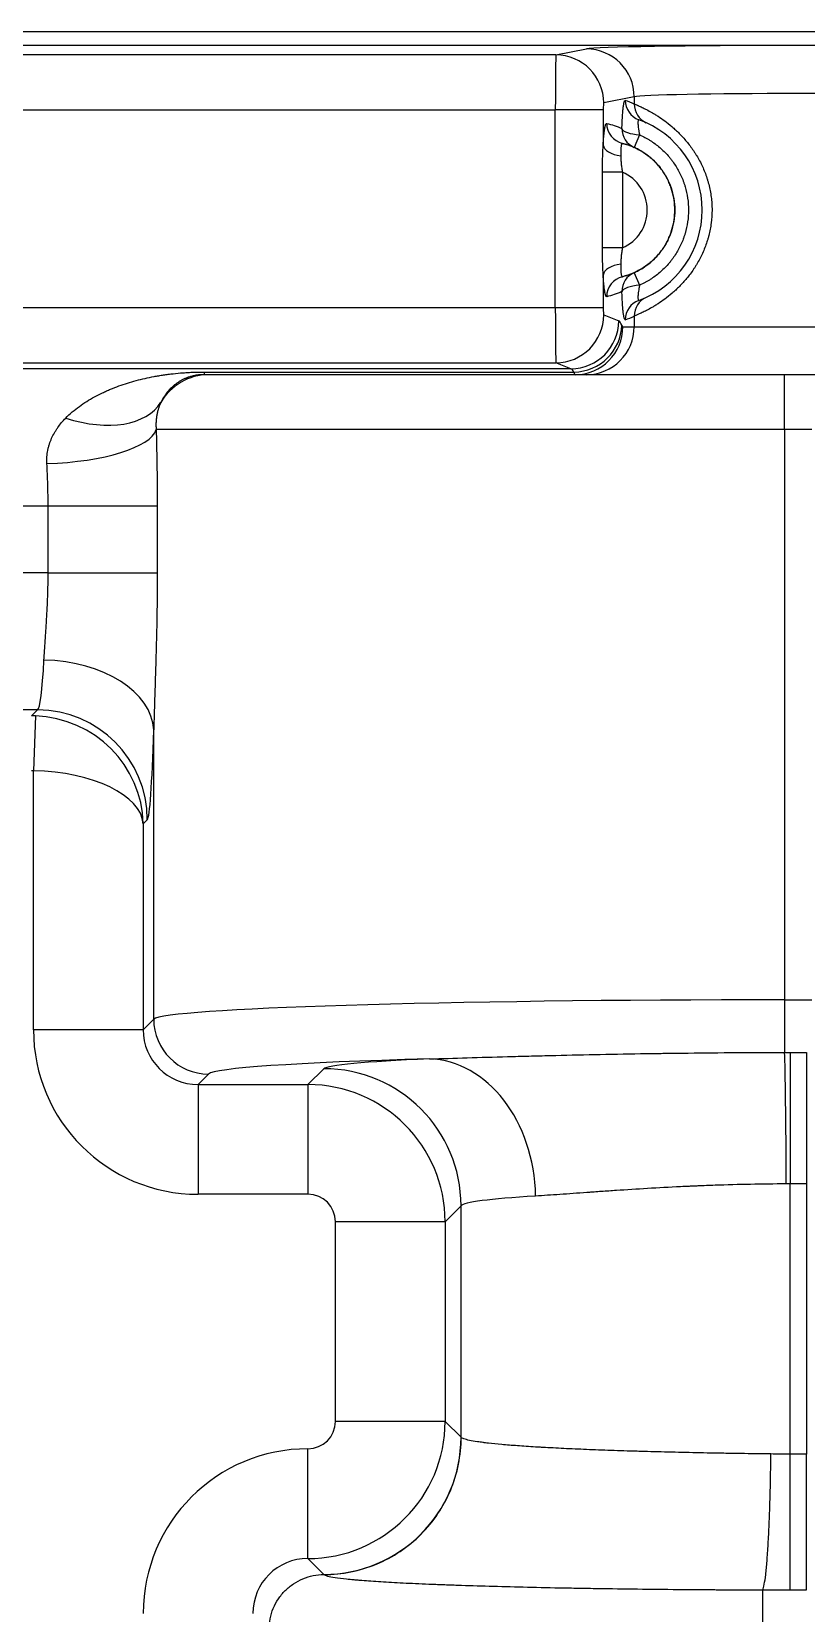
# Model space of a CAD drawing. Header units: millimetres. Extents: x -36 to 4467, y 2 to 3322.
# Drawn here: x 148.6 to 176.9, y 1474.2 to 1531.9 of the extents above; entities that cross this region are included whole.
import ezdxf

# ---------------------------------------------------------------- set-up
doc = ezdxf.new("R2010")
doc.units = ezdxf.units.MM

msp = doc.modelspace()

# ---------------------------------------------------------------- linework, layer by layer
for p, q in [((73.323, 1531.855), (533.822, 1531.855)), ((533.822, 1531.355), (73.323, 1531.355)), ((167.743, 1531.006), (124.604, 1531.006)), ((167.743, 1531.006), (168.852, 1531.227)), ((170.595, 1529.477), (169.486, 1529.256)), ((170.595, 1529.477), (170.595, 1529.219)), ((124.604, 1529.006), (167.721, 1529.006)), ((169.465, 1529.006), (167.721, 1529.006)), ((167.721, 1521.787), (167.721, 1529.006)), ((169.465, 1529.006), (169.465, 1527.723)), ((170.793, 1528.096), (170.589, 1527.639)), ((170.171, 1526.731), (169.436, 1526.731)), ((169.436, 1523.98), (169.436, 1526.731)), ((170.171, 1526.731), (170.171, 1523.98)), ((170.171, 1523.98), (169.436, 1523.98)), ((169.465, 1522.987), (169.465, 1521.787)), ((170.589, 1523.072), (170.793, 1522.615)), ((167.721, 1521.787), (124.604, 1521.787)), ((169.465, 1521.787), (167.721, 1521.787)), ((169.486, 1521.537), (170.032, 1521.319)), ((170.183, 1521.105), (170.595, 1521.105)), ((170.595, 1521.491), (170.595, 1521.105)), ((170.595, 1521.105), (182.55, 1521.105)), ((168.289, 1519.57), (124.331, 1519.57)), ((124.604, 1519.788), (167.742, 1519.788)), ((154.922, 1519.452), (154.922, 1519.355)), ((154.922, 1519.452), (168.397, 1519.452)), ((168.44, 1519.355), (154.922, 1519.355)), ((168.289, 1519.57), (167.742, 1519.788)), ((168.852, 1519.355), (168.44, 1519.355)), ((184.293, 1519.355), (168.852, 1519.355)), ((176.075, 1517.355), (176.075, 1519.355)), ((176.075, 1517.355), (153.179, 1517.355)), ((177.07, 1517.355), (176.075, 1517.355)), ((176.075, 1517.355), (176.075, 1496.579)), ((124.353, 1514.573), (149.243, 1514.573)), ((149.243, 1512.138), (149.243, 1514.573)), ((149.243, 1514.573), (153.218, 1514.573)), ((153.218, 1514.573), (153.218, 1512.138)), ((149.243, 1512.138), (137.119, 1512.138)), ((149.243, 1512.138), (153.218, 1512.138)), ((148.86, 1507.141), (138.462, 1507.141)), ((148.642, 1506.923), (148.86, 1507.141)), ((148.777, 1506.92), (148.71, 1504.923)), ((153.089, 1495.871), (153.089, 1506.41)), ((148.71, 1495.489), (148.71, 1504.923)), ((152.858, 1503.143), (152.707, 1502.993)), ((152.707, 1502.993), (152.707, 1495.489)), ((176.075, 1496.579), (177.07, 1496.579)), ((176.075, 1496.579), (176.075, 1494.662)), ((152.707, 1495.489), (153.089, 1495.871)), ((152.707, 1495.489), (148.71, 1495.489)), ((176.278, 1494.662), (176.867, 1494.662)), ((176.278, 1494.662), (176.278, 1489.871)), ((176.867, 1494.662), (176.867, 1489.871)), ((155.088, 1493.872), (154.706, 1493.49)), ((158.71, 1493.49), (159.289, 1494.068)), ((154.706, 1493.49), (158.71, 1493.49)), ((154.706, 1493.49), (154.706, 1489.493)), ((158.71, 1493.49), (158.71, 1489.493)), ((176.867, 1489.871), (176.278, 1489.871)), ((176.278, 1480.025), (176.278, 1489.871)), ((176.867, 1489.871), (176.867, 1480.025)), ((158.71, 1489.493), (154.706, 1489.493)), ((164.286, 1489.071), (163.707, 1488.493)), ((164.286, 1480.639), (164.286, 1489.071)), ((163.707, 1488.493), (159.71, 1488.493)), ((159.71, 1481.218), (159.71, 1488.493)), ((163.707, 1488.493), (163.707, 1481.218)), ((163.707, 1481.218), (159.71, 1481.218)), ((163.707, 1481.218), (164.286, 1480.639)), ((158.707, 1476.221), (158.71, 1480.218)), ((176.867, 1480.025), (176.278, 1480.025)), ((176.278, 1475.076), (176.278, 1480.025)), ((176.867, 1475.076), (176.867, 1480.025)), ((158.707, 1476.221), (159.286, 1475.642)), ((176.278, 1475.076), (176.867, 1475.076))]:
    msp.add_line(p, q)
for radius, start, end in [(3.5, 289.88559, 70.11441), (1.5, 293.50109, 66.49891)]:
    msp.add_arc((169.573, 1525.355), radius, start, end)
for centre, major_axis, ratio, start_param, end_param in [((176.573, 1531.215), (-7.75, 0), 0.017455, 3.228859, 6.195919), ((167.743, 1529.006), (0, 2), 0.010936, 0.017453, 1.570796), ((167.743, 1529.256), (0.342, -1.716), 0.996044, 1.374629, 2.943904), ((168.852, 1529.477), (0.342, -1.716), 0.996044, 1.374629, 2.943904), ((176.573, 1529.465), (-6, 0), 0.022546, 3.228859, 6.195919), ((169.486, 1529.006), (0, 0.25), 0.087489, 0.017453, 1.570796), ((171.018, 1529.352), (0.255, 0.705), 0.9957, 1.916489, 3.141593), ((168.825, 1525.355), (1.607, 3.934), 1, 6.241428, 6.323913), ((171.343, 1529.219), (0.312, 0.682), 0.995402, 1.998608, 3.141593), ((170.34, 1528.513), (0.177, 0.729), 0.995971, 1.808299, 3.141592), ((170.894, 1528.324), (0.305, 0.685), 0.995446, 1.987977, 3.141592), ((170.894, 1528.324), (-0.75, 0.021), 0.310778, 0.091825, 1.443643), ((170.212, 1527.723), (-0.749, 0.042), 0.536111, 0.103431, 1.458111), ((170.212, 1522.987), (-0.749, -0.042), 0.536111, 4.825074, 6.179754), ((170.34, 1522.197), (0.177, -0.729), 0.995971, 3.141593, 4.474886), ((170.894, 1522.386), (0.305, -0.685), 0.995446, 3.141593, 4.295208), ((170.894, 1522.386), (-0.75, -0.021), 0.310778, 4.839542, 6.19136), ((171.343, 1521.491), (-0.312, 0.682), 0.995402, 0, 1.142985), ((167.743, 1521.787), (0, 2), 0.010936, 1.570796, 3.106686), ((167.742, 1521.537), (0.649, 1.625), 0.995592, 3.522886, 5.090641), ((169.486, 1521.787), (0, 0.25), 0.087489, 1.570796, 3.106686), ((171.018, 1521.359), (0.255, -0.705), 0.9957, 3.141593, 4.366696), ((168.289, 1521.319), (0.649, 1.625), 0.995592, 3.522886, 5.090641), ((168.397, 1521.16), (1.63, 0.637), 0.972287, 4.349421, 5.901168), ((168.44, 1521.105), (0, 1.75), 0.996195, 3.141593, 4.712389), ((168.852, 1521.105), (0, -1.75), 0.996195, 0, 1.570796), ((170.011, 1514.573), (0, 6.75), 0.087489, 6.062848, 6.248279), ((170.183, 1523.355), (0, 2.25), 0.087489, 2.921255, 3.141593), ((168.825, 1525.355), (3.935, 1.607), 1, 4.67175, 4.754235), ((155.088, 1517.355), (0, 2), 0.999391, 0, 1.051342), ((168.268, 1514.573), (0, 5), 0.11811, 6.062848, 6.248279), ((168.44, 1523.355), (0, 4), 0.049212, 2.921255, 3.141593), ((149.883, 1520.334), (-3.515, 1.909), 0.590733, 1.881245, 3.104036), ((149.197, 1517.355), (-3.998, -0.124), 0.309023, 1.561232, 3.041768), ((148.849, 1512.138), (0, 5), 0.062857, 3.176499, 4.022576), ((149.092, 1506.41), (-3.998, 0.115), 0.636236, 3.186844, 4.730717), ((148.86, 1503.143), (-2.828, 2.828), 0.998783, 3.9276, 5.497178), ((148.64, 1502.923), (1.774, 3.585), 0.999999, 0.425152, 0.458841), ((148.71, 1502.993), (-3.688, 1.584), 0.97539, 3.55629, 5.09218), ((152.847, 1512.138), (0, 9), 0.034921, 3.176499, 4.022576), ((148.64, 1502.923), (-1.416, -1.416), 0.998783, 3.892693, 3.926382), ((148.71, 1502.993), (-4, 0.088), 0.482382, 3.187094, 4.722984), ((176.075, 1495.845), (-23, 0), 0.031884, 4.712389, 6.248279), ((155.088, 1495.871), (1.414, -1.414), 0.998783, 3.9276, 5.497178), ((154.713, 1495.496), (4.248, 4.248), 0.998783, 2.356803, 3.926382), ((154.713, 1495.496), (1.423, 1.423), 0.993946, 2.356803, 3.926382), ((176.075, 1489.87), (-0.018, 5), 0.01193, 4.712347, 5.993593), ((176.075, 1493.847), (-21, 0), 0.034921, 5.376126, 6.248279), ((176.278, 1494.048), (-17, 0), 0.034921, 5.595869, 6.248279), ((159.289, 1489.071), (-3.536, 3.536), 0.998783, 3.9276, 5.497178), ((163.138, 1489.427), (-0.213, 4.995), 0.77267, 4.679529, 6.228181), ((158.709, 1488.492), (-3.536, 3.536), 0.99927, 3.9276, 5.497178), ((158.709, 1488.492), (-0.708, -0.708), 0.998783, 2.356803, 3.926382), ((176.278, 1489.051), (-12, 0), 0.049471, 5.595869, 6.248279), ((158.709, 1481.219), (3.536, 3.536), 0.99927, 3.926991, 5.497178), ((158.709, 1481.219), (0.708, -0.708), 0.998783, 5.497787, 7.067974), ((159.289, 1480.639), (-3.536, -3.536), 0.998783, 0.785398, 2.355586), ((158.713, 1474.214), (4.248, -4.248), 0.998783, 2.356195, 3.926382), ((158.713, 1474.214), (-1.423, 1.423), 0.993946, 5.497787, 7.067974)]:
    msp.add_ellipse(centre, major_axis=major_axis, ratio=ratio, start_param=start_param, end_param=end_param)
for points, knots in [([(170.147, 1528.324), (170.149, 1528.399), (170.152, 1528.472), (170.157, 1528.577), (170.158, 1528.612), (170.161, 1528.662), (170.162, 1528.679), (170.164, 1528.712), (170.165, 1528.728), (170.17, 1528.808), (170.174, 1528.868), (170.181, 1528.951), (170.184, 1528.978), (170.187, 1529.016), (170.189, 1529.029), (170.191, 1529.053), (170.193, 1529.065), (170.195, 1529.089), (170.197, 1529.1), (170.2, 1529.122), (170.201, 1529.133), (170.206, 1529.164), (170.209, 1529.183), (170.218, 1529.236), (170.224, 1529.265), (170.232, 1529.294), (170.234, 1529.3), (170.237, 1529.31), (170.239, 1529.315), (170.244, 1529.328), (170.247, 1529.334), (170.257, 1529.35), (170.264, 1529.354), (170.271, 1529.352)], [0, 0, 0, 0, 0.125, 0.125, 0.1875, 0.1875, 0.21875, 0.21875, 0.25, 0.25, 0.375, 0.375, 0.4375, 0.4375, 0.46875, 0.46875, 0.5, 0.5, 0.53125, 0.53125, 0.5625, 0.5625, 0.625, 0.625, 0.75, 0.75, 0.78125, 0.78125, 0.8125, 0.8125, 0.875, 0.875, 1, 1, 1, 1]), ([(170.595, 1529.219), (170.609, 1529.214), (170.629, 1529.206), (170.668, 1529.189), (170.683, 1529.183), (170.707, 1529.173), (170.715, 1529.169), (170.733, 1529.162), (170.742, 1529.158), (170.79, 1529.137), (170.834, 1529.117), (170.932, 1529.07), (170.987, 1529.044), (171.106, 1528.982), (171.171, 1528.947), (171.275, 1528.887), (171.311, 1528.866), (171.367, 1528.831), (171.386, 1528.82), (171.425, 1528.796), (171.444, 1528.783), (171.542, 1528.72), (171.624, 1528.663), (171.793, 1528.538), (171.88, 1528.47), (172.012, 1528.356), (172.057, 1528.317), (172.125, 1528.254), (172.147, 1528.233), (172.192, 1528.189), (172.305, 1528.078), (172.416, 1527.958), (172.588, 1527.75), (172.672, 1527.639), (172.772, 1527.491), (172.792, 1527.461), (172.831, 1527.4), (172.85, 1527.368), (172.908, 1527.274), (172.944, 1527.209), (173.049, 1527.012), (173.112, 1526.875), (173.195, 1526.663), (173.221, 1526.591), (173.257, 1526.48), (173.268, 1526.443), (173.29, 1526.368), (173.3, 1526.331), (173.349, 1526.14), (173.379, 1525.986), (173.404, 1525.79), (173.409, 1525.75), (173.416, 1525.671), (173.42, 1525.632), (173.427, 1525.513), (173.43, 1525.434), (173.43, 1525.197), (173.42, 1525.041), (173.38, 1524.731), (173.351, 1524.577), (173.302, 1524.387), (173.292, 1524.349), (173.27, 1524.274), (173.236, 1524.163), (173.197, 1524.055), (173.115, 1523.842), (173.052, 1523.706), (172.948, 1523.509), (172.912, 1523.444), (172.855, 1523.35), (172.836, 1523.318), (172.796, 1523.257), (172.777, 1523.226), (172.676, 1523.078), (172.592, 1522.966), (172.42, 1522.758), (172.331, 1522.661), (172.219, 1522.548), (172.197, 1522.526), (172.152, 1522.482), (172.129, 1522.461), (172.062, 1522.398), (172.017, 1522.358), (171.884, 1522.244), (171.797, 1522.175), (171.628, 1522.05), (171.546, 1521.993), (171.447, 1521.929), (171.427, 1521.917), (171.389, 1521.893), (171.332, 1521.858), (171.278, 1521.826), (171.173, 1521.765), (171.108, 1521.73), (171.018, 1521.683), (170.989, 1521.668), (170.934, 1521.641), (170.907, 1521.629), (170.833, 1521.593), (170.789, 1521.573), (170.713, 1521.54), (170.681, 1521.527), (170.629, 1521.505), (170.609, 1521.497), (170.595, 1521.491)], [0, 0, 0, 0, 0.03125, 0.03125, 0.046875, 0.046875, 0.054687, 0.054687, 0.0625, 0.0625, 0.09375, 0.09375, 0.125, 0.125, 0.15625, 0.15625, 0.171875, 0.171875, 0.179687, 0.179687, 0.1875, 0.1875, 0.21875, 0.21875, 0.25, 0.25, 0.265625, 0.265625, 0.273438, 0.273438, 0.28125, 0.3125, 0.3125, 0.34375, 0.34375, 0.351563, 0.351563, 0.359375, 0.359375, 0.375, 0.375, 0.40625, 0.40625, 0.421875, 0.421875, 0.429688, 0.429688, 0.4375, 0.4375, 0.46875, 0.46875, 0.476563, 0.476563, 0.484375, 0.484375, 0.5, 0.5, 0.53125, 0.53125, 0.5625, 0.5625, 0.570313, 0.570313, 0.578125, 0.59375, 0.59375, 0.625, 0.625, 0.640625, 0.640625, 0.648438, 0.648438, 0.65625, 0.65625, 0.6875, 0.6875, 0.71875, 0.71875, 0.726563, 0.726563, 0.734375, 0.734375, 0.75, 0.75, 0.78125, 0.78125, 0.8125, 0.8125, 0.820313, 0.820313, 0.828125, 0.84375, 0.84375, 0.875, 0.875, 0.890625, 0.890625, 0.90625, 0.90625, 0.9375, 0.9375, 0.96875, 0.96875, 1, 1, 1, 1]), ([(169.465, 1527.723), (169.468, 1527.785), (169.472, 1527.844), (169.478, 1527.929), (169.48, 1527.956), (169.484, 1528.009), (169.487, 1528.034), (169.494, 1528.109), (169.499, 1528.155), (169.505, 1528.208), (169.506, 1528.218), (169.509, 1528.239), (169.513, 1528.268), (169.517, 1528.295), (169.525, 1528.347), (169.531, 1528.377), (169.54, 1528.415), (169.543, 1528.427), (169.549, 1528.449), (169.552, 1528.458), (169.561, 1528.484), (169.574, 1528.509), (169.587, 1528.515), (169.593, 1528.513)], [0, 0, 0, 0, 0.125, 0.125, 0.1875, 0.1875, 0.25, 0.25, 0.375, 0.375, 0.40625, 0.40625, 0.4375, 0.5, 0.5, 0.625, 0.625, 0.6875, 0.6875, 0.75, 0.75, 0.875, 1, 1, 1, 1]), ([(169.593, 1528.513), (169.685, 1528.491), (169.778, 1528.464), (169.963, 1528.402), (170.055, 1528.366), (170.147, 1528.324)], [0, 0, 0, 0, 0.5, 0.5, 1, 1, 1, 1]), ([(170.763, 1528.647), (170.757, 1528.649), (170.752, 1528.647), (170.746, 1528.639), (170.744, 1528.635), (170.74, 1528.626), (170.738, 1528.621), (170.734, 1528.602), (170.733, 1528.585), (170.731, 1528.556), (170.731, 1528.545), (170.731, 1528.522), (170.731, 1528.51), (170.733, 1528.471), (170.735, 1528.443), (170.741, 1528.382), (170.745, 1528.35), (170.753, 1528.298), (170.756, 1528.281), (170.762, 1528.245), (170.765, 1528.227), (170.776, 1528.172), (170.784, 1528.134), (170.793, 1528.096)], [0, 0, 0, 0, 0.125, 0.125, 0.1875, 0.1875, 0.25, 0.25, 0.375, 0.375, 0.4375, 0.4375, 0.5, 0.5, 0.625, 0.625, 0.75, 0.75, 0.8125, 0.8125, 0.875, 0.875, 1, 1, 1, 1]), ([(170.793, 1528.096), (170.859, 1528.066), (170.924, 1528.035), (171.02, 1527.983), (171.052, 1527.966), (171.114, 1527.929), (171.145, 1527.91), (171.299, 1527.813), (171.414, 1527.728), (171.632, 1527.542), (171.734, 1527.441), (171.853, 1527.305), (171.876, 1527.278), (171.922, 1527.221), (171.944, 1527.193), (172.01, 1527.106), (172.051, 1527.047), (172.168, 1526.867), (172.237, 1526.741), (172.327, 1526.546), (172.355, 1526.479), (172.393, 1526.378), (172.405, 1526.344), (172.428, 1526.275), (172.439, 1526.24), (172.49, 1526.068), (172.521, 1525.928), (172.562, 1525.644), (172.573, 1525.501), (172.573, 1525.21), (172.562, 1525.067), (172.521, 1524.783), (172.49, 1524.643), (172.439, 1524.47), (172.428, 1524.436), (172.405, 1524.367), (172.393, 1524.333), (172.355, 1524.231), (172.327, 1524.165), (172.237, 1523.969), (172.168, 1523.844), (172.051, 1523.663), (172.01, 1523.604), (171.944, 1523.518), (171.922, 1523.489), (171.876, 1523.433), (171.853, 1523.405), (171.734, 1523.27), (171.632, 1523.169), (171.414, 1522.983), (171.299, 1522.897), (171.145, 1522.8), (171.114, 1522.782), (171.052, 1522.745), (170.957, 1522.692), (170.859, 1522.644), (170.793, 1522.615)], [0, 0, 0, 0, 0.03125, 0.03125, 0.046875, 0.046875, 0.0625, 0.0625, 0.125, 0.125, 0.1875, 0.1875, 0.203125, 0.203125, 0.21875, 0.21875, 0.25, 0.25, 0.3125, 0.3125, 0.34375, 0.34375, 0.359375, 0.359375, 0.375, 0.375, 0.4375, 0.4375, 0.5, 0.5, 0.5625, 0.5625, 0.625, 0.625, 0.640625, 0.640625, 0.65625, 0.65625, 0.6875, 0.6875, 0.75, 0.75, 0.78125, 0.78125, 0.796875, 0.796875, 0.8125, 0.8125, 0.875, 0.875, 0.9375, 0.9375, 0.953125, 0.953125, 0.96875, 1, 1, 1, 1]), ([(169.436, 1526.731), (169.436, 1526.816), (169.437, 1526.901), (169.439, 1527.028), (169.44, 1527.07), (169.442, 1527.154), (169.443, 1527.196), (169.448, 1527.321), (169.451, 1527.404), (169.458, 1527.566), (169.462, 1527.646), (169.465, 1527.723)], [0, 0, 0, 0, 0.25, 0.25, 0.375, 0.375, 0.5, 0.5, 0.75, 0.75, 1, 1, 1, 1]), ([(170.163, 1527.785), (170.158, 1527.786), (170.149, 1527.783), (170.14, 1527.769), (170.134, 1527.754), (170.132, 1527.749), (170.129, 1527.736), (170.127, 1527.73), (170.122, 1527.707), (170.119, 1527.69), (170.115, 1527.661), (170.114, 1527.65), (170.111, 1527.628), (170.11, 1527.616), (170.107, 1527.579), (170.106, 1527.552), (170.104, 1527.509), (170.104, 1527.494), (170.104, 1527.464), (170.103, 1527.448), (170.103, 1527.399), (170.104, 1527.365), (170.105, 1527.329)], [0, 0, 0, 0, 0.125, 0.25, 0.25, 0.3125, 0.3125, 0.375, 0.375, 0.5, 0.5, 0.5625, 0.5625, 0.625, 0.625, 0.75, 0.75, 0.8125, 0.8125, 0.875, 0.875, 1, 1, 1, 1]), ([(170.105, 1527.329), (170.107, 1527.284), (170.108, 1527.238), (170.112, 1527.165), (170.113, 1527.14), (170.116, 1527.091), (170.12, 1527.04), (170.125, 1526.989), (170.132, 1526.937), (170.135, 1526.911), (170.148, 1526.834), (170.158, 1526.782), (170.171, 1526.731)], [0, 0, 0, 0, 0.25, 0.25, 0.375, 0.375, 0.5, 0.625, 0.625, 0.75, 0.75, 1, 1, 1, 1]), ([(170.589, 1527.639), (170.572, 1527.647), (170.554, 1527.655), (170.518, 1527.67), (170.501, 1527.677), (170.447, 1527.698), (170.412, 1527.711), (170.305, 1527.747), (170.234, 1527.767), (170.163, 1527.785)], [0, 0, 0, 0, 0.125, 0.125, 0.25, 0.25, 0.5, 0.5, 1, 1, 1, 1]), ([(170.163, 1527.785), (170.298, 1527.752), (170.43, 1527.708), (170.685, 1527.598), (170.808, 1527.533), (171.042, 1527.383), (171.152, 1527.298), (171.279, 1527.183), (171.303, 1527.16), (171.326, 1527.137)], [0, 0, 0, 0, 0.309023, 0.309023, 0.618045, 0.618045, 0.927068, 0.927068, 1, 1, 1, 1]), ([(170.589, 1523.072), (170.645, 1523.096), (170.699, 1523.123), (170.779, 1523.165), (170.805, 1523.18), (170.857, 1523.211), (170.883, 1523.226), (171.011, 1523.307), (171.107, 1523.378), (171.289, 1523.533), (171.374, 1523.617), (171.473, 1523.73), (171.492, 1523.753), (171.53, 1523.8), (171.549, 1523.824), (171.603, 1523.896), (171.638, 1523.945), (171.735, 1524.096), (171.793, 1524.2), (171.868, 1524.363), (171.891, 1524.419), (171.923, 1524.503), (171.933, 1524.532), (171.952, 1524.589), (171.961, 1524.618), (172.004, 1524.762), (172.03, 1524.879), (172.064, 1525.115), (172.073, 1525.234), (172.073, 1525.476), (172.064, 1525.596), (172.03, 1525.832), (172.004, 1525.949), (171.961, 1526.093), (171.952, 1526.122), (171.933, 1526.179), (171.923, 1526.207), (171.891, 1526.292), (171.868, 1526.347), (171.793, 1526.51), (171.735, 1526.615), (171.638, 1526.765), (171.603, 1526.815), (171.549, 1526.887), (171.53, 1526.91), (171.492, 1526.957), (171.473, 1526.98), (171.374, 1527.093), (171.289, 1527.177), (171.107, 1527.332), (171.011, 1527.404), (170.883, 1527.485), (170.857, 1527.5), (170.805, 1527.531), (170.726, 1527.575), (170.645, 1527.615), (170.589, 1527.639)], [0, 0, 0, 0, 0.03125, 0.03125, 0.046875, 0.046875, 0.0625, 0.0625, 0.125, 0.125, 0.1875, 0.1875, 0.203125, 0.203125, 0.21875, 0.21875, 0.25, 0.25, 0.3125, 0.3125, 0.34375, 0.34375, 0.359375, 0.359375, 0.375, 0.375, 0.4375, 0.4375, 0.5, 0.5, 0.5625, 0.5625, 0.625, 0.625, 0.640625, 0.640625, 0.65625, 0.65625, 0.6875, 0.6875, 0.75, 0.75, 0.78125, 0.78125, 0.796875, 0.796875, 0.8125, 0.8125, 0.875, 0.875, 0.9375, 0.9375, 0.953125, 0.953125, 0.96875, 1, 1, 1, 1]), ([(171.326, 1527.137), (171.402, 1527.063), (171.472, 1526.984), (171.624, 1526.791), (171.7, 1526.675), (171.833, 1526.431), (171.89, 1526.304), (171.981, 1526.042), (172.015, 1525.907), (172.061, 1525.633), (172.073, 1525.494), (172.073, 1525.217), (172.061, 1525.078), (172.015, 1524.804), (171.981, 1524.669), (171.89, 1524.407), (171.833, 1524.279), (171.7, 1524.036), (171.624, 1523.92), (171.506, 1523.769), (171.472, 1523.729), (171.437, 1523.69)], [0, 0, 0, 0, 0.083589, 0.083589, 0.192999, 0.192999, 0.302408, 0.302408, 0.411817, 0.411817, 0.521226, 0.521226, 0.630636, 0.630636, 0.740045, 0.740045, 0.849454, 0.849454, 0.958863, 0.958863, 1, 1, 1, 1]), ([(169.465, 1522.987), (169.462, 1523.065), (169.458, 1523.145), (169.451, 1523.306), (169.448, 1523.388), (169.443, 1523.513), (169.442, 1523.555), (169.44, 1523.64), (169.439, 1523.682), (169.437, 1523.809), (169.436, 1523.894), (169.436, 1523.98)], [0, 0, 0, 0, 0.25, 0.25, 0.5, 0.5, 0.625, 0.625, 0.75, 0.75, 1, 1, 1, 1]), ([(170.171, 1523.98), (170.158, 1523.928), (170.148, 1523.876), (170.135, 1523.798), (170.131, 1523.772), (170.125, 1523.72), (170.122, 1523.695), (170.116, 1523.619), (170.113, 1523.569), (170.108, 1523.473), (170.107, 1523.427), (170.105, 1523.382)], [0, 0, 0, 0, 0.25, 0.25, 0.375, 0.375, 0.5, 0.5, 0.75, 0.75, 1, 1, 1, 1]), ([(170.105, 1523.382), (170.105, 1523.364), (170.104, 1523.346), (170.104, 1523.312), (170.103, 1523.295), (170.103, 1523.247), (170.104, 1523.217), (170.105, 1523.174), (170.106, 1523.16), (170.107, 1523.133), (170.108, 1523.12), (170.111, 1523.083), (170.116, 1523.038), (170.122, 1523.004), (170.127, 1522.981), (170.129, 1522.975), (170.132, 1522.962), (170.134, 1522.957), (170.14, 1522.942), (170.149, 1522.928), (170.158, 1522.925), (170.163, 1522.926)], [0, 0, 0, 0, 0.0625, 0.0625, 0.125, 0.125, 0.25, 0.25, 0.3125, 0.3125, 0.375, 0.375, 0.5, 0.625, 0.625, 0.6875, 0.6875, 0.75, 0.75, 0.875, 1, 1, 1, 1]), ([(171.437, 1523.69), (171.38, 1523.626), (171.319, 1523.564), (171.152, 1523.413), (171.042, 1523.328), (170.808, 1523.178), (170.685, 1523.112), (170.43, 1523.003), (170.298, 1522.959), (170.163, 1522.926)], [0, 0, 0, 0, 0.172188, 0.172188, 0.448125, 0.448125, 0.724063, 0.724063, 1, 1, 1, 1]), ([(169.593, 1522.197), (169.587, 1522.196), (169.574, 1522.202), (169.561, 1522.227), (169.554, 1522.248), (169.552, 1522.253), (169.549, 1522.263), (169.547, 1522.268), (169.543, 1522.284), (169.54, 1522.296), (169.531, 1522.335), (169.52, 1522.395), (169.509, 1522.472), (169.501, 1522.536), (169.498, 1522.558), (169.494, 1522.604), (169.491, 1522.628), (169.484, 1522.703), (169.475, 1522.808), (169.468, 1522.925), (169.465, 1522.987)], [0, 0, 0, 0, 0.125, 0.25, 0.25, 0.28125, 0.28125, 0.3125, 0.3125, 0.375, 0.375, 0.5, 0.625, 0.625, 0.6875, 0.6875, 0.75, 0.75, 0.875, 1, 1, 1, 1]), ([(170.163, 1522.926), (170.234, 1522.943), (170.305, 1522.964), (170.412, 1523), (170.447, 1523.013), (170.501, 1523.034), (170.518, 1523.041), (170.554, 1523.056), (170.572, 1523.064), (170.589, 1523.072)], [0, 0, 0, 0, 0.5, 0.5, 0.75, 0.75, 0.875, 0.875, 1, 1, 1, 1]), ([(170.147, 1522.386), (170.055, 1522.345), (169.963, 1522.309), (169.778, 1522.247), (169.685, 1522.22), (169.593, 1522.197)], [0, 0, 0, 0, 0.5, 0.5, 1, 1, 1, 1]), ([(170.271, 1521.359), (170.264, 1521.356), (170.25, 1521.365), (170.237, 1521.398), (170.227, 1521.434), (170.224, 1521.447), (170.218, 1521.476), (170.215, 1521.493), (170.205, 1521.546), (170.2, 1521.587), (170.193, 1521.645), (170.191, 1521.657), (170.189, 1521.682), (170.185, 1521.72), (170.181, 1521.76), (170.177, 1521.803), (170.176, 1521.817), (170.174, 1521.846), (170.173, 1521.861), (170.169, 1521.907), (170.167, 1521.938), (170.162, 1522.033), (170.158, 1522.1), (170.152, 1522.239), (170.149, 1522.311), (170.147, 1522.386)], [0, 0, 0, 0, 0.125, 0.25, 0.25, 0.3125, 0.3125, 0.375, 0.375, 0.5, 0.5, 0.53125, 0.53125, 0.5625, 0.625, 0.625, 0.65625, 0.65625, 0.6875, 0.6875, 0.75, 0.75, 0.875, 0.875, 1, 1, 1, 1]), ([(170.793, 1522.615), (170.788, 1522.596), (170.784, 1522.576), (170.776, 1522.539), (170.772, 1522.52), (170.762, 1522.466), (170.756, 1522.431), (170.748, 1522.38), (170.746, 1522.363), (170.741, 1522.33), (170.74, 1522.314), (170.735, 1522.268), (170.733, 1522.239), (170.731, 1522.2), (170.731, 1522.188), (170.731, 1522.165), (170.731, 1522.155), (170.733, 1522.126), (170.734, 1522.109), (170.738, 1522.09), (170.74, 1522.084), (170.744, 1522.075), (170.746, 1522.072), (170.752, 1522.064), (170.757, 1522.062), (170.763, 1522.064)], [0, 0, 0, 0, 0.0625, 0.0625, 0.125, 0.125, 0.25, 0.25, 0.3125, 0.3125, 0.375, 0.375, 0.5, 0.5, 0.5625, 0.5625, 0.625, 0.625, 0.75, 0.75, 0.8125, 0.8125, 0.875, 0.875, 1, 1, 1, 1]), ([(149.883, 1517.773), (149.961, 1517.853), (150.041, 1517.928), (150.208, 1518.07), (150.293, 1518.137), (150.468, 1518.264), (150.558, 1518.325), (150.741, 1518.44), (150.834, 1518.494), (151.024, 1518.598), (151.121, 1518.647), (151.268, 1518.717), (151.318, 1518.74), (151.417, 1518.784), (151.467, 1518.806), (151.72, 1518.911), (151.925, 1518.984), (152.239, 1519.083), (152.344, 1519.113), (152.558, 1519.17), (152.666, 1519.197), (152.884, 1519.246), (152.994, 1519.269), (153.162, 1519.3), (153.219, 1519.31), (153.332, 1519.329), (153.39, 1519.338), (153.505, 1519.355), (153.563, 1519.363), (153.68, 1519.378), (153.739, 1519.385), (153.918, 1519.405), (154.039, 1519.416), (154.223, 1519.429), (154.285, 1519.433), (154.379, 1519.438), (154.411, 1519.44), (154.474, 1519.443), (154.506, 1519.444), (154.665, 1519.45), (154.793, 1519.452), (154.922, 1519.452)], [0, 0, 0, 0, 0.0625, 0.0625, 0.125, 0.125, 0.1875, 0.1875, 0.25, 0.25, 0.3125, 0.3125, 0.34375, 0.34375, 0.375, 0.375, 0.5, 0.5, 0.5625, 0.5625, 0.625, 0.625, 0.6875, 0.6875, 0.71875, 0.71875, 0.75, 0.75, 0.78125, 0.78125, 0.8125, 0.8125, 0.875, 0.875, 0.90625, 0.90625, 0.921875, 0.921875, 0.9375, 0.9375, 1, 1, 1, 1]), ([(154.922, 1519.355), (154.908, 1519.355), (154.894, 1519.355), (154.874, 1519.355), (154.867, 1519.355), (154.854, 1519.354), (154.847, 1519.354), (154.828, 1519.353), (154.816, 1519.353), (154.794, 1519.351), (154.783, 1519.35), (154.763, 1519.349), (154.753, 1519.348), (154.735, 1519.346), (154.726, 1519.345), (154.7, 1519.343), (154.685, 1519.341), (154.655, 1519.337), (154.642, 1519.335), (154.615, 1519.33), (154.603, 1519.328), (154.566, 1519.321), (154.543, 1519.316), (154.5, 1519.306), (154.479, 1519.301), (154.44, 1519.29), (154.421, 1519.285), (154.365, 1519.268), (154.33, 1519.255), (154.263, 1519.229), (154.231, 1519.215), (154.167, 1519.186), (154.137, 1519.17), (154.077, 1519.137), (154.047, 1519.12), (153.99, 1519.084), (153.961, 1519.065), (153.878, 1519.005), (153.824, 1518.962), (153.72, 1518.866), (153.669, 1518.814), (153.572, 1518.701), (153.525, 1518.639), (153.436, 1518.504), (153.393, 1518.43), (153.353, 1518.348)], [0, 0, 0, 0, 0.007813, 0.007813, 0.011719, 0.011719, 0.015625, 0.015625, 0.023438, 0.023438, 0.03125, 0.03125, 0.039063, 0.039063, 0.046875, 0.046875, 0.0625, 0.0625, 0.078125, 0.078125, 0.09375, 0.09375, 0.125, 0.125, 0.15625, 0.15625, 0.1875, 0.1875, 0.25, 0.25, 0.3125, 0.3125, 0.375, 0.375, 0.4375, 0.4375, 0.5, 0.5, 0.625, 0.625, 0.75, 0.75, 0.875, 0.875, 1, 1, 1, 1]), ([(153.353, 1518.348), (153.323, 1518.288), (153.296, 1518.224), (153.26, 1518.119), (153.249, 1518.083), (153.228, 1518.008), (153.219, 1517.969), (153.203, 1517.888), (153.196, 1517.846), (153.184, 1517.758), (153.179, 1517.713), (153.173, 1517.618), (153.172, 1517.569), (153.172, 1517.491), (153.173, 1517.465), (153.175, 1517.411), (153.177, 1517.383), (153.179, 1517.355)], [0, 0, 0, 0, 0.25, 0.25, 0.375, 0.375, 0.5, 0.5, 0.625, 0.625, 0.75, 0.75, 0.875, 0.875, 0.9375, 0.9375, 1, 1, 1, 1]), ([(149.197, 1516.119), (149.192, 1516.201), (149.193, 1516.282), (149.204, 1516.441), (149.215, 1516.52), (149.237, 1516.635), (149.25, 1516.692), (149.266, 1516.749), (149.277, 1516.786), (149.283, 1516.805), (149.312, 1516.898), (149.34, 1516.97), (149.402, 1517.109), (149.437, 1517.176), (149.494, 1517.274), (149.513, 1517.306), (149.554, 1517.37), (149.575, 1517.401), (149.683, 1517.554), (149.779, 1517.667), (149.883, 1517.773)], [0, 0, 0, 0, 0.125, 0.125, 0.25, 0.25, 0.3125, 0.34375, 0.34375, 0.375, 0.375, 0.5, 0.5, 0.625, 0.625, 0.6875, 0.6875, 0.75, 0.75, 1, 1, 1, 1]), ([(153.179, 1517.355), (153.185, 1517.128), (153.19, 1516.899), (153.2, 1516.44), (153.208, 1515.978), (153.216, 1515.279), (153.218, 1514.809), (153.218, 1514.573)], [0, 0, 0, 0, 0.25, 0.25, 0.5, 0.75, 1, 1, 1, 1]), ([(149.092, 1508.956), (149.098, 1509.068), (149.105, 1509.183), (149.12, 1509.419), (149.128, 1509.541), (149.146, 1509.789), (149.155, 1509.917), (149.168, 1510.112), (149.174, 1510.211), (149.18, 1510.312), (149.185, 1510.38), (149.187, 1510.414), (149.197, 1510.584), (149.204, 1510.722), (149.218, 1510.999), (149.229, 1511.278), (149.236, 1511.562), (149.241, 1511.848), (149.243, 1511.992), (149.243, 1512.138)], [0, 0, 0, 0, 0.125, 0.125, 0.25, 0.25, 0.375, 0.375, 0.4375, 0.46875, 0.46875, 0.5, 0.5, 0.625, 0.625, 0.75, 0.875, 0.875, 1, 1, 1, 1]), ([(153.218, 1512.138), (153.218, 1512.074), (153.218, 1512.01), (153.218, 1511.883), (153.217, 1511.692), (153.216, 1511.501), (153.213, 1511.122), (153.207, 1510.619), (153.197, 1510.122), (153.186, 1509.628), (153.18, 1509.382), (153.171, 1509.077), (153.17, 1509.016), (153.166, 1508.895), (153.161, 1508.714), (153.155, 1508.535), (153.144, 1508.181), (153.136, 1507.949), (153.122, 1507.494), (153.114, 1507.271), (153.101, 1506.833), (153.095, 1506.619), (153.089, 1506.41)], [0, 0, 0, 0, 0.03125, 0.03125, 0.0625, 0.125, 0.125, 0.25, 0.375, 0.375, 0.5, 0.5, 0.53125, 0.53125, 0.5625, 0.625, 0.625, 0.75, 0.75, 0.875, 0.875, 1, 1, 1, 1]), ([(163.138, 1494.424), (163.581, 1494.438), (164.04, 1494.452), (164.988, 1494.48), (165.478, 1494.495), (166.11, 1494.512), (166.237, 1494.515), (166.494, 1494.522), (166.623, 1494.526), (167.012, 1494.536), (167.274, 1494.542), (168.066, 1494.561), (168.605, 1494.574), (169.702, 1494.596), (170.26, 1494.607), (170.971, 1494.618), (171.114, 1494.62), (171.329, 1494.624), (171.401, 1494.625), (171.545, 1494.627), (171.905, 1494.632), (172.266, 1494.636), (173.136, 1494.646), (173.719, 1494.652), (174.892, 1494.659), (175.482, 1494.661), (176.075, 1494.662)], [0, 0, 0, 0, 0.125, 0.125, 0.25, 0.25, 0.28125, 0.28125, 0.3125, 0.3125, 0.375, 0.375, 0.5, 0.5, 0.625, 0.625, 0.65625, 0.65625, 0.671875, 0.671875, 0.6875, 0.75, 0.75, 0.875, 0.875, 1, 1, 1, 1]), ([(176.075, 1494.662), (176.107, 1494.662), (176.139, 1494.662), (176.206, 1494.662), (176.242, 1494.662), (176.278, 1494.662)], [0, 0, 0, 0, 0.466822, 0.466822, 1, 1, 1, 1]), ([(176.135, 1489.87), (175.696, 1489.868), (175.26, 1489.862), (174.397, 1489.845), (173.969, 1489.833), (173.332, 1489.811), (173.121, 1489.803), (172.859, 1489.792), (172.806, 1489.789), (172.701, 1489.785), (172.649, 1489.783), (172.492, 1489.776), (172.389, 1489.771), (171.874, 1489.746), (171.473, 1489.724), (170.693, 1489.678), (170.313, 1489.654), (169.76, 1489.617), (169.579, 1489.605), (169.31, 1489.586), (169.221, 1489.58), (169.089, 1489.571), (169.045, 1489.568), (168.958, 1489.562), (168.569, 1489.534), (168.2, 1489.507), (167.577, 1489.464), (167.281, 1489.444), (167.003, 1489.427)], [0, 0, 0, 0, 0.125, 0.125, 0.25, 0.25, 0.3125, 0.3125, 0.328125, 0.328125, 0.34375, 0.34375, 0.375, 0.375, 0.5, 0.5, 0.625, 0.625, 0.6875, 0.6875, 0.71875, 0.71875, 0.734375, 0.734375, 0.75, 0.875, 0.875, 1, 1, 1, 1]), ([(159.294, 1475.635), (159.62, 1475.635), (159.947, 1475.668), (160.588, 1475.796), (160.902, 1475.892), (161.506, 1476.142), (161.796, 1476.297), (162.339, 1476.661), (162.593, 1476.869), (163.056, 1477.332), (163.264, 1477.586), (163.628, 1478.13), (163.783, 1478.419), (164.034, 1479.023), (164.13, 1479.338), (164.258, 1479.979), (164.291, 1480.306), (164.291, 1480.633)], [0, 0, 0, 0, 0.125, 0.125, 0.25, 0.25, 0.375, 0.375, 0.5, 0.5, 0.625, 0.625, 0.75, 0.75, 0.875, 0.875, 1, 1, 1, 1]), ([(175.575, 1480.03), (175.206, 1480.034), (174.838, 1480.039), (174.382, 1480.046), (174.29, 1480.047), (174.108, 1480.05), (173.836, 1480.054), (173.567, 1480.059), (173.034, 1480.069), (172.334, 1480.083), (171.656, 1480.1), (171.156, 1480.113), (170.991, 1480.118), (170.745, 1480.125), (170.623, 1480.129), (170.502, 1480.132), (170.421, 1480.135), (170.38, 1480.136), (170.019, 1480.148), (169.709, 1480.158), (169.11, 1480.18), (168.532, 1480.204), (167.995, 1480.229), (167.609, 1480.249), (167.482, 1480.256), (167.297, 1480.266), (167.236, 1480.269), (167.116, 1480.276), (167.057, 1480.28), (166.765, 1480.298), (166.547, 1480.312), (166.138, 1480.342), (165.947, 1480.358), (165.595, 1480.389), (165.433, 1480.406), (165.249, 1480.426), (165.213, 1480.431), (165.16, 1480.437), (165.143, 1480.439), (165.109, 1480.443), (165.025, 1480.454), (164.947, 1480.465), (164.774, 1480.49), (164.576, 1480.525), (164.443, 1480.561), (164.342, 1480.596), (164.308, 1480.615), (164.291, 1480.633)], [0, 0, 0, 0, 0.0625, 0.0625, 0.078125, 0.078125, 0.09375, 0.125, 0.125, 0.1875, 0.25, 0.25, 0.28125, 0.28125, 0.296875, 0.304687, 0.304687, 0.3125, 0.3125, 0.375, 0.375, 0.4375, 0.5, 0.5, 0.53125, 0.53125, 0.546875, 0.546875, 0.5625, 0.5625, 0.625, 0.625, 0.6875, 0.6875, 0.75, 0.75, 0.765625, 0.765625, 0.773437, 0.773437, 0.78125, 0.8125, 0.8125, 0.875, 0.9375, 0.9375, 1, 1, 1, 1]), ([(175.282, 1475.078), (175.3, 1475.119), (175.317, 1475.187), (175.352, 1475.374), (175.369, 1475.492), (175.402, 1475.777), (175.418, 1475.943), (175.448, 1476.316), (175.463, 1476.523), (175.489, 1476.973), (175.502, 1477.216), (175.524, 1477.729), (175.534, 1477.999), (175.55, 1478.557), (175.557, 1478.846), (175.568, 1479.433), (175.572, 1479.731), (175.575, 1480.03)], [0, 0, 0, 0, 0.125, 0.125, 0.25, 0.25, 0.375, 0.375, 0.5, 0.5, 0.625, 0.625, 0.75, 0.75, 0.875, 0.875, 1, 1, 1, 1]), ([(157.293, 1473.636), (157.293, 1473.767), (157.306, 1473.898), (157.357, 1474.154), (157.396, 1474.28), (157.496, 1474.522), (157.558, 1474.638), (157.704, 1474.855), (157.787, 1474.957), (157.972, 1475.142), (158.074, 1475.225), (158.292, 1475.371), (158.408, 1475.433), (158.649, 1475.533), (158.775, 1475.571), (159.032, 1475.622), (159.162, 1475.635), (159.293, 1475.635)], [0, 0, 0, 0, 0.125, 0.125, 0.25, 0.25, 0.375, 0.375, 0.5, 0.5, 0.625, 0.625, 0.75, 0.75, 0.875, 0.875, 1, 1, 1, 1]), ([(159.422, 1475.583), (159.424, 1475.582), (159.425, 1475.582), (159.494, 1475.564), (159.677, 1475.529), (159.954, 1475.494), (160.198, 1475.469), (160.285, 1475.46), (160.402, 1475.45), (160.426, 1475.448), (160.474, 1475.444), (160.498, 1475.442), (160.573, 1475.435), (160.624, 1475.431), (160.885, 1475.411), (161.116, 1475.394), (161.617, 1475.363), (161.887, 1475.348), (162.47, 1475.319), (162.781, 1475.305), (163.196, 1475.287), (163.323, 1475.282), (163.452, 1475.277), (163.539, 1475.274), (163.583, 1475.272), (163.804, 1475.264), (163.984, 1475.257), (164.535, 1475.238), (164.918, 1475.226), (165.713, 1475.204), (166.125, 1475.193), (166.978, 1475.173), (167.419, 1475.163), (167.989, 1475.152), (168.105, 1475.15), (168.336, 1475.146), (168.684, 1475.139), (169.036, 1475.134), (169.747, 1475.123), (170.708, 1475.11), (171.699, 1475.099), (172.453, 1475.093), (172.706, 1475.091), (173.089, 1475.088), (173.217, 1475.087), (173.409, 1475.086), (173.474, 1475.086), (173.602, 1475.085), (173.667, 1475.085), (174.246, 1475.081), (174.763, 1475.079), (175.282, 1475.078)], [0, 0, 0, 0, 0.001131, 0.001131, 0.067723, 0.134314, 0.134314, 0.167609, 0.167609, 0.175933, 0.175933, 0.184257, 0.184257, 0.200905, 0.200905, 0.267496, 0.267496, 0.334088, 0.334088, 0.400679, 0.400679, 0.417327, 0.425651, 0.425651, 0.433974, 0.433974, 0.46727, 0.46727, 0.533861, 0.533861, 0.600453, 0.600453, 0.667044, 0.667044, 0.683692, 0.683692, 0.700339, 0.733635, 0.733635, 0.800226, 0.866818, 0.866818, 0.900113, 0.900113, 0.916761, 0.916761, 0.925085, 0.925085, 0.933409, 0.933409, 1, 1, 1, 1]), ([(175.282, 1473.097), (175.282, 1473.216), (175.282, 1473.336), (175.282, 1473.57), (175.282, 1473.686), (175.282, 1473.909), (175.282, 1474.017), (175.282, 1474.222), (175.282, 1474.319), (175.282, 1474.5), (175.282, 1474.583), (175.282, 1474.732), (175.282, 1474.798), (175.282, 1474.912), (175.282, 1474.96), (175.282, 1475.034), (175.282, 1475.061), (175.282, 1475.078)], [0, 0, 0, 0, 0.125, 0.125, 0.25, 0.25, 0.375, 0.375, 0.5, 0.5, 0.625, 0.625, 0.75, 0.75, 0.875, 0.875, 1, 1, 1, 1])]:
    msp.add_open_spline(points, degree=3, knots=knots)
for points in [[(149.243, 1514.573), (149.243, 1514.705), (149.241, 1514.968), (149.231, 1515.357), (149.217, 1515.741), (149.204, 1515.993), (149.197, 1516.119)], [(176.278, 1489.871), (176.231, 1489.871), (176.183, 1489.87), (176.135, 1489.87)], [(164.291, 1480.632), (164.289, 1480.635), (164.287, 1480.637), (164.286, 1480.639)], [(176.278, 1480.025), (176.044, 1480.025), (175.809, 1480.027), (175.575, 1480.029)], [(159.286, 1475.642), (159.288, 1475.64), (159.291, 1475.637), (159.293, 1475.635)], [(159.294, 1475.635), (159.313, 1475.618), (159.356, 1475.6), (159.422, 1475.583)], [(175.282, 1475.078), (175.614, 1475.077), (175.946, 1475.076), (176.278, 1475.076)]]:
    msp.add_open_spline(points, degree=3)

doc.saveas('drawing.dxf')
